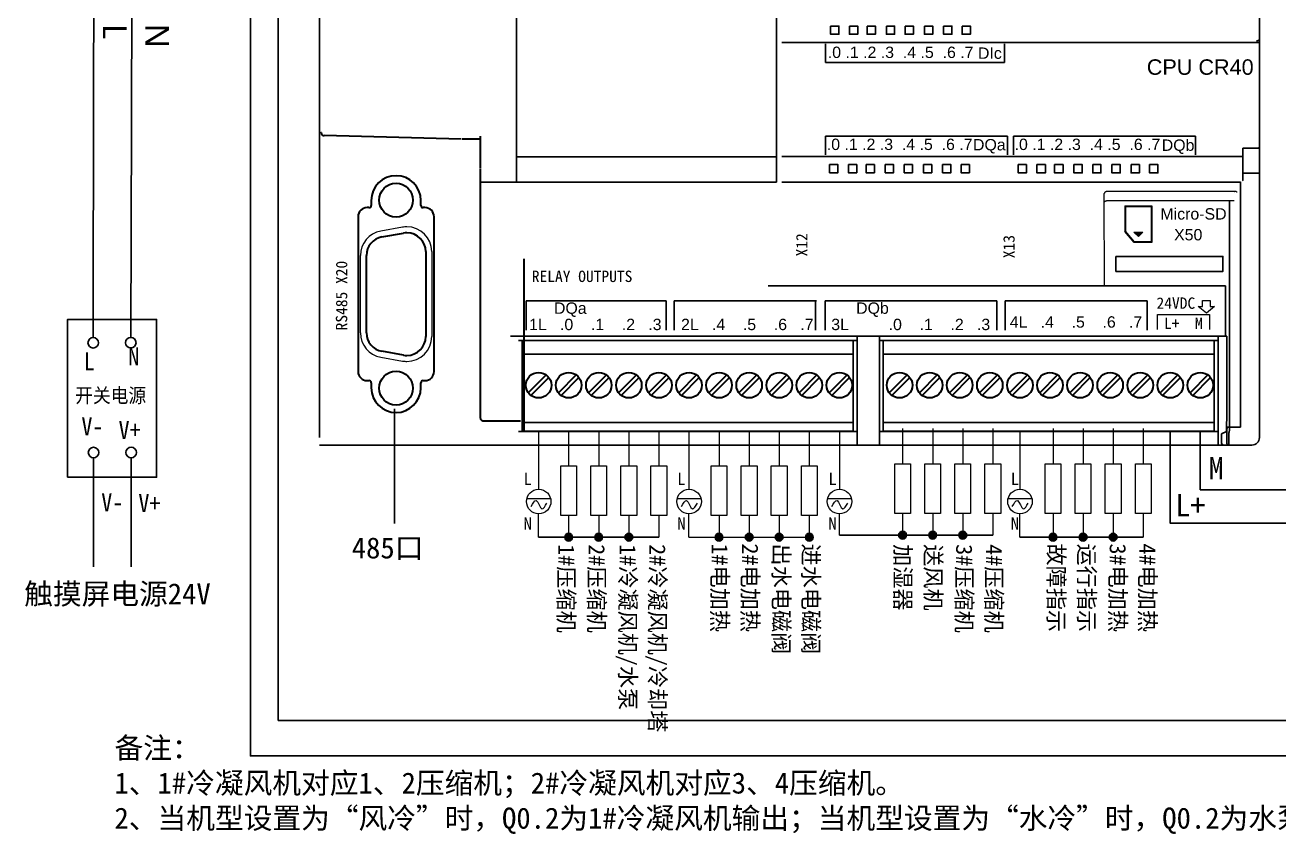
# Model space of a CAD drawing. Extents: x -168 to 92, y 131 to 346.
# Drawn here: x -167.4 to -0.6, y 131.2 to 238.8 of the extents above; entities that cross this region are included whole.
import ezdxf

# ---------------------------------------------------------------- set-up
doc = ezdxf.new("R2010")
doc.units = 0
doc.header["$LTSCALE"] = 47.498
doc.header["$MEASUREMENT"] = 0
doc.layers.get('0').update_dxf_attribs({"linetype": 'CONTINUOUS'})
for name, color, linetype in [('105_CURVES', 7, 'CONTINUOUS'), ('107_ROUNDS', 7, 'CONTINUOUS'), ('110_CUTS', 7, 'CONTINUOUS'), ('FLAECHE_1_7', 7, 'CONTINUOUS'), ('FLAECHE_1_8', 7, 'CONTINUOUS'), ('Layer 1', 7, 'CONTINUOUS'), ('Wiring and comments', 7, 'CONTINUOUS')]:
    doc.layers.add(name, color=color, linetype=linetype)
doc.layers.add('控制线', color=7, linetype='CONTINUOUS', lineweight=25)
doc.layers.add('文本', color=7, linetype='CONTINUOUS', lineweight=25)
doc.styles.add('宋体', font='simhei.ttf', dxfattribs={"width": 0.9})

# ---------------------------------------------------------------- blocks, each defined once
blk = doc.blocks.new('CAXBLOCK230', base_point=(492.26, -16.62))
at = {"layer": '控制线', "linetype": 'Continuous', "lineweight": 25}
blk.add_hatch(color=256, dxfattribs=at).paths.add_polyline_path([(1252.83, 322.31), (1252.31, 322.31), (1252.31, 322.23), (1252.33, 322.15), (1252.36, 322.08), (1252.41, 322.01), (1252.46, 321.94), (1252.52, 321.89), (1252.59, 321.85), (1252.67, 321.82), (1252.75, 321.8), (1252.83, 321.79), (1252.91, 321.8), (1252.99, 321.82), (1253.06, 321.85), (1253.13, 321.89), (1253.2, 321.94), (1253.25, 322.01), (1253.29, 322.08), (1253.32, 322.15), (1253.34, 322.23), (1253.35, 322.31)], flags=0)
for p, q in [((1252.83, 322.31), (1252.31, 322.31)), ((1253.35, 322.31), (1252.83, 322.31))]:
    blk.add_line(p, q, dxfattribs=at)
blk.add_arc((1252.83, 322.31), 0.52, 180, 360, dxfattribs=at)
blk = doc.blocks.new('CAXBLOCK231', base_point=(492.26, -16.62))
at = {"layer": '控制线', "linetype": 'Continuous', "lineweight": 25}
blk.add_hatch(color=256, dxfattribs=at).paths.add_polyline_path([(1252.83, 322.31), (1253.35, 322.31), (1253.34, 322.39), (1253.32, 322.47), (1253.29, 322.55), (1253.25, 322.62), (1253.2, 322.68), (1253.13, 322.73), (1253.06, 322.78), (1252.99, 322.81), (1252.91, 322.83), (1252.83, 322.83), (1252.75, 322.83), (1252.67, 322.81), (1252.59, 322.78), (1252.52, 322.73), (1252.46, 322.68), (1252.41, 322.62), (1252.36, 322.55), (1252.33, 322.47), (1252.31, 322.39), (1252.31, 322.31)], flags=0)
for p, q in [((1252.31, 322.31), (1252.83, 322.31)), ((1252.83, 322.31), (1253.35, 322.31))]:
    blk.add_line(p, q, dxfattribs=at)
blk.add_arc((1252.83, 322.31), 0.52, 0, 180, dxfattribs=at)
blk = doc.blocks.new('CAXBLOCK229', base_point=(1252.57, 322.31))
at = {"layer": '控制线', "linetype": 'Continuous', "lineweight": 25}
for name in ['CAXBLOCK231', 'CAXBLOCK230']:
    blk.add_blockref(name, (492.26, -16.62), dxfattribs=at)

msp = doc.modelspace()

# ---------------------------------------------------------------- linework, layer by layer
for p, q in [((-102.04, 247.96), (-102.04, 217.96)), ((-67.44, 247.96), (-67.44, 217.96)), ((-153.18, 245.95), (-153.2, 226.07)), ((-158.21, 241.9), (-158.25, 231.12)), ((-158.31, 197.28), (-158.25, 231.12)), ((-153.31, 197.29), (-153.2, 226.07)), ((-118.23, 187.79), (-118.23, 172.55)), ((-83.09, 170.71), (-99.09, 170.71)), ((-59.09, 170.99), (-38.68, 170.99)), ((-35.09, 170.71), (-18.68, 170.71))]:
    msp.add_line(p, q)
at = {"linetype": 'Continuous'}
for p, q in [((-101.76, 196.87), (-56.73, 196.87)), ((-101.26, 196.83), (-101.26, 184.83)), ((-57.26, 196.83), (-57.26, 184.83)), ((-56.73, 197.46), (-56.73, 182.96)), ((-53.76, 197.46), (-53.76, 182.96)), ((-53.76, 196.87), (-8.73, 196.87)), ((-53.26, 196.83), (-53.26, 184.83)), ((-9.26, 196.83), (-9.26, 184.83)), ((-8.73, 197.46), (-8.73, 182.96)), ((-101.26, 195.05), (-57.26, 195.05)), ((-53.26, 195.05), (-9.26, 195.05)), ((-101.26, 185.98), (-57.26, 185.98)), ((-53.26, 185.98), (-9.26, 185.98)), ((-101.76, 184.77), (-56.73, 184.77)), ((-101.26, 184.83), (-57.26, 184.83)), ((-53.76, 184.77), (-8.73, 184.77)), ((-53.26, 184.83), (-9.26, 184.83)), ((-101.76, 182.96), (-56.73, 182.96)), ((-53.76, 182.96), (-8.73, 182.96))]:
    msp.add_line(p, q, dxfattribs=at)
at = {"lineweight": 25}
for p, q in [((-158.26, 181.27), (-158.26, 166.75)), ((-153.26, 181.27), (-153.26, 166.75))]:
    msp.add_line(p, q, dxfattribs=at)
at = {"flags": 128}
for points in [[(25.29, 203.28), (25.26, 141.61), (-137.4, 141.61), (-137.4, 309.58), (-112.95, 309.58), (-112.95, 281.47)], [(20.27, 203.23), (20.26, 146.35), (-133.7, 146.35), (-133.7, 303.59), (-116.95, 303.59), (-116.95, 281.47)], [(25.7, 292.24), (25.7, 295.85), (1.36, 295.85), (1.36, 177.02), (-11.11, 177.02), (-11.11, 184.77)], [(20.62, 290.71), (5.84, 290.71), (5.84, 172.6), (-15.11, 172.6), (-15.11, 184.77)]]:
    msp.add_lwpolyline(points, dxfattribs=at)
for points in [[(-60.25, 238.71), (-59.15, 238.71), (-59.15, 237.61), (-60.25, 237.61)], [(-57.75, 238.71), (-56.64, 238.71), (-56.64, 237.61), (-57.75, 237.61)], [(-55.4, 238.71), (-54.29, 238.71), (-54.29, 237.61), (-55.4, 237.61)], [(-52.84, 238.71), (-51.74, 238.71), (-51.74, 237.61), (-52.84, 237.61)], [(-50.34, 238.71), (-49.24, 238.71), (-49.24, 237.61), (-50.34, 237.61)], [(-47.79, 238.71), (-46.68, 238.71), (-46.68, 237.61), (-47.79, 237.61)], [(-45.23, 238.71), (-44.13, 238.71), (-44.13, 237.61), (-45.23, 237.61)], [(-42.78, 238.71), (-41.67, 238.71), (-41.67, 237.61), (-42.78, 237.61)], [(-60.38, 220.29), (-59.28, 220.29), (-59.28, 219.19), (-60.38, 219.19)], [(-57.88, 220.29), (-56.78, 220.29), (-56.78, 219.19), (-57.88, 219.19)], [(-55.53, 220.29), (-54.43, 220.29), (-54.43, 219.19), (-55.53, 219.19)], [(-52.98, 220.29), (-51.87, 220.29), (-51.87, 219.19), (-52.98, 219.19)], [(-50.47, 220.29), (-49.37, 220.29), (-49.37, 219.19), (-50.47, 219.19)], [(-47.92, 220.29), (-46.81, 220.29), (-46.81, 219.19), (-47.92, 219.19)], [(-45.36, 220.29), (-44.26, 220.29), (-44.26, 219.19), (-45.36, 219.19)], [(-42.91, 220.29), (-41.8, 220.29), (-41.8, 219.19), (-42.91, 219.19)], [(-35.31, 220.29), (-34.21, 220.29), (-34.21, 219.18), (-35.31, 219.18)], [(-32.81, 220.29), (-31.7, 220.29), (-31.7, 219.18), (-32.81, 219.18)], [(-30.46, 220.29), (-29.35, 220.29), (-29.35, 219.18), (-30.46, 219.18)], [(-27.9, 220.29), (-26.8, 220.29), (-26.8, 219.18), (-27.9, 219.18)], [(-25.4, 220.29), (-24.3, 220.29), (-24.3, 219.18), (-25.4, 219.18)], [(-22.84, 220.29), (-21.74, 220.29), (-21.74, 219.18), (-22.84, 219.18)], [(-20.29, 220.29), (-19.19, 220.29), (-19.19, 219.18), (-20.29, 219.18)], [(-17.84, 220.29), (-16.73, 220.29), (-16.73, 219.18), (-17.84, 219.18)], [(-22.31, 208.07), (-8.08, 208.07), (-8.08, 206.07), (-22.31, 206.07)]]:
    msp.add_lwpolyline(points, close=True)
at = {"layer": '105_CURVES', "linetype": 'Continuous'}
msp.add_line((-3.24, 237.18), (-3.24, 235.62), dxfattribs=at)
at = {"layer": '107_ROUNDS', "linetype": 'Continuous'}
for p, q in [((-128.24, 183.96), (-128.24, 281.96)), ((-3.64, 236.54), (-66.74, 236.54)), ((-5.44, 222.45), (-3.64, 222.45)), ((-102.04, 221.33), (-67.44, 221.33)), ((-5.44, 221.36), (-66.74, 221.36)), ((-106.79, 217.96), (-67.44, 217.96)), ((-7.55, 197.46), (-102.84, 197.46)), ((-7.6, 185.92), (-7.56, 186.33)), ((-7.6, 185.09), (-7.6, 185.92)), ((-7.53, 185.35), (-7.58, 184.91)), ((-7.23, 185.34), (-5.84, 185.34)), ((-7.23, 185.34), (-7.23, 185.06)), ((-8.27, 184.46), (-7.6, 184.79)), ((-8.27, 183.66), (-8.27, 184.45)), ((-8.27, 183.66), (-8.27, 183.26)), ((-7.58, 184.91), (-7.58, 183.34)), ((-7.28, 184.66), (-7.28, 183.3)), ((-7.23, 185.06), (-7.27, 184.66)), ((-101.76, 182.96), (-128.24, 182.96)), ((-53.76, 182.96), (-56.73, 182.96)), ((-4.24, 182.96), (-8.73, 182.96))]:
    msp.add_line(p, q, dxfattribs=at)
at = {"layer": '107_ROUNDS', "color": 7, "linetype": 'Continuous'}
for p, q in [((-3.24, 183.96), (-3.24, 281.96)), ((-5.44, 218.26), (-5.44, 222.45)), ((-3.24, 219.16), (-5.44, 219.16)), ((-5.74, 217.96), (-66.74, 217.96)), ((-5.74, 185.44), (-5.74, 217.98)), ((-5.49, 218.1), (-5.46, 218.18)), ((-5.46, 218.18), (-5.44, 218.26)), ((-68.54, 204.16), (-7.74, 204.16)), ((-7.74, 204.16), (-7.74, 197.46))]:
    msp.add_line(p, q, dxfattribs=at)
at = {"layer": '107_ROUNDS', "linetype": 'Continuous'}
for points in [[(-3.24, 236.97), (-3.26, 236.89), (-3.32, 236.82), (-3.41, 236.77), (-3.52, 236.73), (-3.64, 236.72)], [(-3.24, 236.53), (-3.26, 236.53), (-3.32, 236.53), (-3.41, 236.54), (-3.52, 236.54), (-3.64, 236.54)], [(-3.64, 222.45), (-3.6, 222.45), (-3.56, 222.46), (-3.52, 222.46), (-3.47, 222.46), (-3.44, 222.47), (-3.4, 222.47), (-3.37, 222.48), (-3.34, 222.49), (-3.31, 222.5), (-3.29, 222.51), (-3.26, 222.52), (-3.25, 222.54), (-3.24, 222.56)], [(-7.55, 197.46), (-7.55, 197.43), (-7.55, 197.37), (-7.55, 197.27), (-7.55, 197.15)], [(-7.55, 197.15), (-7.55, 191.88), (-7.55, 186.61)], [(-7.6, 185.09), (-7.6, 184.98), (-7.6, 184.88), (-7.6, 184.81), (-7.6, 184.79)], [(-7.55, 186.61), (-7.55, 186.51), (-7.55, 186.43), (-7.56, 186.36), (-7.56, 186.33)], [(-7.23, 185.34), (-7.35, 185.34), (-7.44, 185.34), (-7.51, 185.35), (-7.53, 185.35)], [(-5.84, 185.34), (-5.83, 185.34), (-5.82, 185.34), (-5.81, 185.35), (-5.8, 185.35), (-5.79, 185.36), (-5.77, 185.37), (-5.76, 185.38), (-5.75, 185.4), (-5.75, 185.42), (-5.74, 185.44)], [(-7.97, 182.96), (-8.08, 182.98), (-8.18, 183.05), (-8.24, 183.14), (-8.27, 183.26)], [(-7.58, 183.34), (-7.58, 183.31), (-7.58, 183.29), (-7.58, 183.28), (-7.58, 183.27), (-7.58, 183.26), (-7.58, 183.26)], [(-7.28, 182.96), (-7.39, 182.98), (-7.49, 183.05), (-7.56, 183.14), (-7.58, 183.26)], [(-7.28, 183.3), (-7.28, 183.17), (-7.28, 183.1), (-7.28, 183.04), (-7.28, 183), (-7.28, 182.97), (-7.28, 182.96)]]:
    msp.add_lwpolyline(points, dxfattribs=at)
at = {"layer": '107_ROUNDS', "color": 7, "linetype": 'Continuous'}
msp.add_lwpolyline([(-7.22, 215.49), (-7.22, 203.09), (-7.22, 198.65), (-7.23, 194.21), (-7.23, 189.77), (-7.23, 185.34)], dxfattribs=at)
at = {"layer": '107_ROUNDS', "linetype": 'Continuous'}
msp.add_arc((-4.24, 183.96), 1, 270, 0, dxfattribs=at)
at = {"layer": '110_CUTS', "color": 7, "linetype": 'Continuous'}
msp.add_line((-5.49, 218.28), (-5.44, 218.28), dxfattribs=at)
at = {"layer": 'FLAECHE_1_7', "linetype": 'Continuous'}
for p, q in [((-60.94, 233.86), (-60.94, 236.36)), ((-37.14, 236.36), (-37.14, 233.86)), ((-37.14, 233.86), (-60.94, 233.86)), ((-60.94, 224.06), (-36.74, 224.06)), ((-60.94, 224.06), (-60.94, 221.56)), ((-36.74, 224.06), (-36.74, 221.56)), ((-11.74, 224.06), (-35.94, 224.06)), ((-35.94, 224.06), (-35.94, 221.56)), ((-11.74, 224.06), (-11.74, 221.56))]:
    msp.add_line(p, q, dxfattribs=at)
at = {"layer": 'FLAECHE_1_8', "linetype": 'Continuous'}
for p, q in [((-100.74, 202.16), (-100.74, 198.26)), ((-82.14, 202.16), (-100.74, 202.16)), ((-82.14, 198.26), (-82.14, 202.16)), ((-81.04, 202.16), (-62.14, 202.16)), ((-81.04, 198.26), (-81.04, 202.16)), ((-62.25, 202.05), (-62.25, 198.26)), ((-60.99, 202.16), (-38.14, 202.16)), ((-60.99, 198.26), (-60.99, 202.16)), ((-38.14, 202.16), (-38.14, 198.26)), ((-37.04, 202.16), (-18.14, 202.16)), ((-37.04, 198.26), (-37.04, 202.16)), ((-18.14, 202.16), (-18.14, 198.26))]:
    msp.add_line(p, q, dxfattribs=at)
at = {"layer": 'Layer 1', "color": 7, "lineweight": 35}
for points in [[(-109.38, 223.66), (-127.6, 224.13)], [(-106.79, 223.65), (-109.26, 223.65)], [(-106.79, 219.77), (-106.79, 224.04)], [(-106.79, 186.55), (-106.79, 219.67)], [(-121.34, 215.5), (-121.34, 214.85)], [(-114.74, 214.85), (-114.74, 215.5)], [(-121.64, 214.55), (-121.89, 214.55)], [(-114.19, 214.55), (-114.44, 214.55)], [(-123.09, 213.35), (-123.09, 192.75)], [(-112.99, 192.75), (-112.99, 213.35)], [(-119.92, 210.65), (-117.03, 211.16)], [(-114.09, 208.7), (-114.09, 197.4)], [(-121.98, 197.9), (-121.98, 208.19)], [(-100.99, 184.85), (-100.99, 207.75)], [(-117.03, 194.93), (-119.92, 195.44)], [(-98.07, 192.3), (-100.45, 189.92)], [(-100.1, 189.57), (-97.72, 191.94)], [(-94.07, 192.3), (-96.45, 189.92)], [(-96.1, 189.57), (-93.72, 191.94)], [(-90.07, 192.3), (-92.45, 189.92)], [(-92.1, 189.57), (-89.72, 191.94)], [(-86.07, 192.3), (-88.45, 189.92)], [(-88.1, 189.57), (-85.72, 191.94)], [(-82.07, 192.3), (-84.45, 189.92)], [(-84.1, 189.57), (-81.72, 191.94)], [(-78.07, 192.3), (-80.45, 189.92)], [(-80.1, 189.57), (-77.72, 191.94)], [(-74.07, 192.3), (-76.45, 189.92)], [(-76.1, 189.57), (-73.72, 191.94)], [(-70.07, 192.3), (-72.45, 189.92)], [(-72.1, 189.57), (-69.72, 191.94)], [(-66.07, 192.3), (-68.45, 189.92)], [(-68.1, 189.57), (-65.72, 191.94)], [(-62.07, 192.3), (-64.45, 189.92)], [(-64.1, 189.57), (-61.72, 191.94)], [(-58.07, 192.3), (-60.45, 189.92)], [(-60.1, 189.57), (-57.72, 191.94)], [(-50.07, 192.3), (-52.45, 189.92)], [(-52.1, 189.57), (-49.72, 191.94)], [(-46.07, 192.3), (-48.45, 189.92)], [(-48.1, 189.57), (-45.72, 191.94)], [(-42.07, 192.3), (-44.45, 189.92)], [(-44.1, 189.57), (-41.72, 191.94)], [(-38.07, 192.3), (-40.45, 189.92)], [(-40.1, 189.57), (-37.72, 191.94)], [(-34.07, 192.3), (-36.45, 189.92)], [(-36.1, 189.57), (-33.72, 191.94)], [(-30.07, 192.3), (-32.45, 189.92)], [(-32.1, 189.57), (-29.72, 191.94)], [(-26.07, 192.3), (-28.45, 189.92)], [(-28.1, 189.57), (-25.72, 191.94)], [(-22.07, 192.3), (-24.45, 189.92)], [(-24.1, 189.57), (-21.72, 191.94)], [(-18.07, 192.3), (-20.45, 189.92)], [(-20.1, 189.57), (-17.72, 191.94)], [(-14.07, 192.3), (-16.45, 189.92)], [(-16.1, 189.57), (-13.72, 191.94)], [(-10.07, 192.3), (-12.45, 189.92)], [(-12.1, 189.57), (-9.72, 191.94)], [(-121.89, 191.55), (-121.64, 191.55)], [(-121.34, 191.25), (-121.34, 190.6)], [(-114.74, 190.6), (-114.74, 191.25)], [(-114.44, 191.55), (-114.19, 191.55)], [(-106.39, 186.15), (-106.45, 186.15), (-106.51, 186.16), (-106.57, 186.19), (-106.62, 186.22), (-106.67, 186.26), (-106.71, 186.31), (-106.71, 186.31), (-106.75, 186.37), (-106.77, 186.42), (-106.77, 186.43), (-106.78, 186.49), (-106.79, 186.55)], [(-101.47, 186.15), (-106.39, 186.15)]]:
    msp.add_lwpolyline(points, dxfattribs=at)
at = {"layer": 'Layer 1', "color": 7, "lineweight": 18}
for points in [[(-23.51, 216.71), (-23.56, 216.7), (-23.59, 216.69), (-23.65, 216.67), (-23.7, 216.64), (-23.72, 216.63), (-23.77, 216.59), (-23.81, 216.55), (-23.82, 216.54), (-23.85, 216.49), (-23.88, 216.43), (-23.89, 216.43), (-23.9, 216.37), (-23.91, 216.31)], [(-23.91, 216.31), (-23.89, 204.16)], [(-23.89, 215.2), (-23.89, 215.22), (-23.87, 215.28), (-23.86, 215.3), (-23.82, 215.35), (-23.79, 215.37), (-23.74, 215.41), (-23.7, 215.43), (-23.64, 215.45), (-23.58, 215.47), (-23.52, 215.48), (-23.51, 215.48), (-23.45, 215.49), (-23.39, 215.49)], [(-23.41, 216.74), (-23.41, 216.73), (-23.41, 216.73), (-23.41, 216.73), (-23.41, 216.73), (-23.41, 216.73), (-23.41, 216.73), (-23.41, 216.72), (-23.41, 216.72), (-23.41, 216.72), (-23.41, 216.72)], [(-6.55, 216.72), (-23.41, 216.72)], [(-23.39, 215.49), (-6.57, 215.49)], [(-6.55, 216.72), (-6.51, 216.72)], [(-6.31, 216.66), (-6.32, 216.67), (-6.34, 216.68), (-6.36, 216.69), (-6.38, 216.69), (-6.4, 216.7), (-6.43, 216.7), (-6.45, 216.71), (-6.47, 216.71), (-6.49, 216.71), (-6.51, 216.72)], [(-6.2, 216.6), (-6.21, 216.61), (-6.22, 216.61), (-6.23, 216.62), (-6.24, 216.63), (-6.25, 216.63), (-6.26, 216.64), (-6.27, 216.65), (-6.28, 216.65), (-6.29, 216.66), (-6.31, 216.66)], [(-117.17, 211.94), (-120.06, 211.44)], [(-113.29, 208.7), (-113.29, 197.4)], [(-122.78, 197.9), (-122.78, 208.19)], [(-120.06, 194.65), (-117.17, 194.15)]]:
    msp.add_lwpolyline(points, dxfattribs=at)
at = {"layer": 'Layer 1', "color": 7, "lineweight": 9}
for points in [[(-21.13, 214.81), (-17.53, 214.81)], [(-21.13, 214.81), (-21.13, 211.37)], [(-21.03, 214.71), (-17.63, 214.71)], [(-21.03, 214.71), (-21.03, 211.41)], [(-17.63, 214.71), (-17.63, 210.01)], [(-17.53, 214.81), (-17.53, 209.91)], [(-19.88, 209.91), (-21.13, 211.37)], [(-19.83, 210.01), (-21.03, 211.41)], [(-19.93, 211.31), (-18.73, 211.31)], [(-19.33, 210.71), (-19.93, 211.31)], [(-19.83, 211.31), (-19.83, 211.21)], [(-19.73, 211.31), (-19.73, 211.11)], [(-19.63, 211.31), (-19.63, 211.01)], [(-19.53, 211.31), (-19.53, 210.91)], [(-19.43, 211.31), (-19.43, 210.81)], [(-18.73, 211.31), (-19.33, 210.71)], [(-19.33, 211.31), (-19.33, 210.71)], [(-19.23, 211.31), (-19.23, 210.81)], [(-19.13, 211.31), (-19.13, 210.91)], [(-19.03, 211.31), (-19.03, 211.01)], [(-18.93, 211.31), (-18.93, 211.11)], [(-18.83, 211.31), (-18.83, 211.21)], [(-17.53, 209.91), (-19.88, 209.91)], [(-17.63, 210.01), (-19.83, 210.01)], [(-10.79, 202.22), (-9.79, 202.22)], [(-10.79, 201.42), (-10.79, 202.22)], [(-9.79, 202.22), (-9.79, 201.42)], [(-16.79, 200.32), (-9.89, 200.32)], [(-16.79, 198.32), (-16.79, 200.32)], [(-11.39, 201.42), (-10.79, 201.42)], [(-10.29, 200.52), (-11.39, 201.42)], [(-9.19, 201.42), (-10.29, 200.52)], [(-9.89, 200.32), (-9.89, 198.32)], [(-9.79, 201.42), (-9.19, 201.42)]]:
    msp.add_lwpolyline(points, dxfattribs=at)
at = {"layer": 'Layer 1', "color": 7, "lineweight": 35}
for points, knots in [([(-127.99, 224.53), (-127.99, 224.53), (-127.99, 224.53), (-127.99, 224.53), (-127.99, 224.32), (-127.82, 224.14), (-127.6, 224.13)], [0, 0, 0, 0, 1, 1, 1, 2, 2, 2, 2]), ([(-114.74, 215.5), (-114.74, 215.5), (-114.74, 215.5), (-114.74, 215.5), (-114.74, 217.32), (-116.22, 218.8), (-118.04, 218.8), (-119.86, 218.8), (-121.34, 217.32), (-121.34, 215.5)], [0, 0, 0, 0, 1, 1, 1, 2, 2, 2, 3, 3, 3, 3]), ([(-115.79, 215.54), (-115.79, 215.54), (-115.79, 215.54), (-115.79, 215.54), (-115.79, 216.78), (-116.8, 217.79), (-118.04, 217.79), (-119.28, 217.79), (-120.29, 216.78), (-120.29, 215.54), (-120.29, 214.3), (-119.28, 213.29), (-118.04, 213.29), (-116.8, 213.29), (-115.79, 214.3), (-115.79, 215.54)], [0, 0, 0, 0, 1, 1, 1, 2, 2, 2, 3, 3, 3, 4, 4, 4, 5, 5, 5, 5]), ([(-121.89, 214.55), (-121.89, 214.55), (-121.89, 214.55), (-121.89, 214.55), (-122.55, 214.55), (-123.09, 214.01), (-123.09, 213.34)], [0, 0, 0, 0, 1, 1, 1, 2, 2, 2, 2]), ([(-121.64, 214.55), (-121.64, 214.55), (-121.64, 214.55), (-121.64, 214.55), (-121.47, 214.55), (-121.34, 214.68), (-121.34, 214.85)], [0, 0, 0, 0, 1, 1, 1, 2, 2, 2, 2]), ([(-114.74, 214.85), (-114.74, 214.85), (-114.74, 214.85), (-114.74, 214.85), (-114.74, 214.68), (-114.61, 214.55), (-114.44, 214.55)], [0, 0, 0, 0, 1, 1, 1, 2, 2, 2, 2]), ([(-112.99, 213.35), (-112.99, 213.35), (-112.99, 213.35), (-112.99, 213.35), (-112.99, 214.01), (-113.53, 214.55), (-114.19, 214.55)], [0, 0, 0, 0, 1, 1, 1, 2, 2, 2, 2]), ([(-119.92, 210.65), (-119.92, 210.65), (-119.92, 210.65), (-119.92, 210.65), (-121.11, 210.44), (-121.98, 209.4), (-121.98, 208.19)], [0, 0, 0, 0, 1, 1, 1, 2, 2, 2, 2]), ([(-114.09, 208.7), (-114.09, 208.7), (-114.09, 208.7), (-114.09, 208.7), (-114.09, 210.08), (-115.21, 211.2), (-116.59, 211.2), (-116.74, 211.2), (-116.89, 211.18), (-117.03, 211.16)], [0, 0, 0, 0, 1, 1, 1, 2, 2, 2, 3, 3, 3, 3]), ([(-121.98, 197.9), (-121.98, 197.9), (-121.98, 197.9), (-121.98, 197.9), (-121.98, 196.69), (-121.11, 195.65), (-119.92, 195.44)], [0, 0, 0, 0, 1, 1, 1, 2, 2, 2, 2]), ([(-117.03, 194.93), (-117.03, 194.93), (-117.03, 194.93), (-117.03, 194.93), (-116.89, 194.91), (-116.74, 194.89), (-116.59, 194.89), (-115.21, 194.89), (-114.09, 196.01), (-114.09, 197.4)], [0, 0, 0, 0, 1, 1, 1, 2, 2, 2, 3, 3, 3, 3]), ([(-123.09, 192.75), (-123.09, 192.75), (-123.09, 192.75), (-123.09, 192.75), (-123.09, 192.08), (-122.55, 191.55), (-121.89, 191.55)], [0, 0, 0, 0, 1, 1, 1, 2, 2, 2, 2]), ([(-115.79, 190.54), (-115.79, 190.54), (-115.79, 190.54), (-115.79, 190.54), (-115.79, 191.78), (-116.8, 192.79), (-118.04, 192.79), (-119.28, 192.79), (-120.29, 191.78), (-120.29, 190.54), (-120.29, 189.3), (-119.28, 188.29), (-118.04, 188.29), (-116.8, 188.29), (-115.79, 189.3), (-115.79, 190.54)], [0, 0, 0, 0, 1, 1, 1, 2, 2, 2, 3, 3, 3, 4, 4, 4, 5, 5, 5, 5]), ([(-114.19, 191.55), (-114.19, 191.55), (-114.19, 191.55), (-114.19, 191.55), (-113.53, 191.55), (-112.99, 192.08), (-112.99, 192.75)], [0, 0, 0, 0, 1, 1, 1, 2, 2, 2, 2]), ([(-97.38, 190.93), (-97.38, 190.93), (-97.38, 190.93), (-97.38, 190.93), (-97.38, 191.87), (-98.15, 192.63), (-99.08, 192.63), (-100.02, 192.63), (-100.78, 191.87), (-100.78, 190.93), (-100.78, 189.99), (-100.02, 189.23), (-99.08, 189.23), (-98.15, 189.23), (-97.38, 189.99), (-97.38, 190.93)], [0, 0, 0, 0, 1, 1, 1, 2, 2, 2, 3, 3, 3, 4, 4, 4, 5, 5, 5, 5]), ([(-93.38, 190.93), (-93.38, 190.93), (-93.38, 190.93), (-93.38, 190.93), (-93.38, 191.87), (-94.15, 192.63), (-95.08, 192.63), (-96.02, 192.63), (-96.78, 191.87), (-96.78, 190.93), (-96.78, 189.99), (-96.02, 189.23), (-95.08, 189.23), (-94.15, 189.23), (-93.38, 189.99), (-93.38, 190.93)], [0, 0, 0, 0, 1, 1, 1, 2, 2, 2, 3, 3, 3, 4, 4, 4, 5, 5, 5, 5]), ([(-89.38, 190.93), (-89.38, 190.93), (-89.38, 190.93), (-89.38, 190.93), (-89.38, 191.87), (-90.15, 192.63), (-91.08, 192.63), (-92.02, 192.63), (-92.78, 191.87), (-92.78, 190.93), (-92.78, 189.99), (-92.02, 189.23), (-91.08, 189.23), (-90.15, 189.23), (-89.38, 189.99), (-89.38, 190.93)], [0, 0, 0, 0, 1, 1, 1, 2, 2, 2, 3, 3, 3, 4, 4, 4, 5, 5, 5, 5]), ([(-85.38, 190.93), (-85.38, 190.93), (-85.38, 190.93), (-85.38, 190.93), (-85.38, 191.87), (-86.15, 192.63), (-87.08, 192.63), (-88.02, 192.63), (-88.78, 191.87), (-88.78, 190.93), (-88.78, 189.99), (-88.02, 189.23), (-87.08, 189.23), (-86.15, 189.23), (-85.38, 189.99), (-85.38, 190.93)], [0, 0, 0, 0, 1, 1, 1, 2, 2, 2, 3, 3, 3, 4, 4, 4, 5, 5, 5, 5]), ([(-81.38, 190.93), (-81.38, 190.93), (-81.38, 190.93), (-81.38, 190.93), (-81.38, 191.87), (-82.15, 192.63), (-83.08, 192.63), (-84.02, 192.63), (-84.78, 191.87), (-84.78, 190.93), (-84.78, 189.99), (-84.02, 189.23), (-83.08, 189.23), (-82.15, 189.23), (-81.38, 189.99), (-81.38, 190.93)], [0, 0, 0, 0, 1, 1, 1, 2, 2, 2, 3, 3, 3, 4, 4, 4, 5, 5, 5, 5]), ([(-77.38, 190.93), (-77.38, 190.93), (-77.38, 190.93), (-77.38, 190.93), (-77.38, 191.87), (-78.15, 192.63), (-79.08, 192.63), (-80.02, 192.63), (-80.78, 191.87), (-80.78, 190.93), (-80.78, 189.99), (-80.02, 189.23), (-79.08, 189.23), (-78.15, 189.23), (-77.38, 189.99), (-77.38, 190.93)], [0, 0, 0, 0, 1, 1, 1, 2, 2, 2, 3, 3, 3, 4, 4, 4, 5, 5, 5, 5]), ([(-73.38, 190.93), (-73.38, 190.93), (-73.38, 190.93), (-73.38, 190.93), (-73.38, 191.87), (-74.15, 192.63), (-75.08, 192.63), (-76.02, 192.63), (-76.78, 191.87), (-76.78, 190.93), (-76.78, 189.99), (-76.02, 189.23), (-75.08, 189.23), (-74.15, 189.23), (-73.38, 189.99), (-73.38, 190.93)], [0, 0, 0, 0, 1, 1, 1, 2, 2, 2, 3, 3, 3, 4, 4, 4, 5, 5, 5, 5]), ([(-69.38, 190.93), (-69.38, 190.93), (-69.38, 190.93), (-69.38, 190.93), (-69.38, 191.87), (-70.15, 192.63), (-71.08, 192.63), (-72.02, 192.63), (-72.78, 191.87), (-72.78, 190.93), (-72.78, 189.99), (-72.02, 189.23), (-71.08, 189.23), (-70.15, 189.23), (-69.38, 189.99), (-69.38, 190.93)], [0, 0, 0, 0, 1, 1, 1, 2, 2, 2, 3, 3, 3, 4, 4, 4, 5, 5, 5, 5]), ([(-65.38, 190.93), (-65.38, 190.93), (-65.38, 190.93), (-65.38, 190.93), (-65.38, 191.87), (-66.15, 192.63), (-67.08, 192.63), (-68.02, 192.63), (-68.78, 191.87), (-68.78, 190.93), (-68.78, 189.99), (-68.02, 189.23), (-67.08, 189.23), (-66.15, 189.23), (-65.38, 189.99), (-65.38, 190.93)], [0, 0, 0, 0, 1, 1, 1, 2, 2, 2, 3, 3, 3, 4, 4, 4, 5, 5, 5, 5]), ([(-61.39, 190.93), (-61.39, 190.93), (-61.39, 190.93), (-61.39, 190.93), (-61.39, 191.87), (-62.15, 192.63), (-63.09, 192.63), (-64.02, 192.63), (-64.79, 191.87), (-64.79, 190.93), (-64.79, 189.99), (-64.02, 189.23), (-63.09, 189.23), (-62.15, 189.23), (-61.39, 189.99), (-61.39, 190.93)], [0, 0, 0, 0, 1, 1, 1, 2, 2, 2, 3, 3, 3, 4, 4, 4, 5, 5, 5, 5]), ([(-57.39, 190.93), (-57.39, 190.93), (-57.39, 190.93), (-57.39, 190.93), (-57.39, 191.87), (-58.15, 192.63), (-59.09, 192.63), (-60.02, 192.63), (-60.79, 191.87), (-60.79, 190.93), (-60.79, 189.99), (-60.02, 189.23), (-59.09, 189.23), (-58.15, 189.23), (-57.39, 189.99), (-57.39, 190.93)], [0, 0, 0, 0, 1, 1, 1, 2, 2, 2, 3, 3, 3, 4, 4, 4, 5, 5, 5, 5]), ([(-49.38, 190.93), (-49.38, 190.93), (-49.38, 190.93), (-49.38, 190.93), (-49.38, 191.87), (-50.15, 192.63), (-51.08, 192.63), (-52.02, 192.63), (-52.78, 191.87), (-52.78, 190.93), (-52.78, 189.99), (-52.02, 189.23), (-51.08, 189.23), (-50.15, 189.23), (-49.38, 189.99), (-49.38, 190.93)], [0, 0, 0, 0, 1, 1, 1, 2, 2, 2, 3, 3, 3, 4, 4, 4, 5, 5, 5, 5]), ([(-45.38, 190.93), (-45.38, 190.93), (-45.38, 190.93), (-45.38, 190.93), (-45.38, 191.87), (-46.15, 192.63), (-47.08, 192.63), (-48.02, 192.63), (-48.78, 191.87), (-48.78, 190.93), (-48.78, 189.99), (-48.02, 189.23), (-47.08, 189.23), (-46.15, 189.23), (-45.38, 189.99), (-45.38, 190.93)], [0, 0, 0, 0, 1, 1, 1, 2, 2, 2, 3, 3, 3, 4, 4, 4, 5, 5, 5, 5]), ([(-41.38, 190.93), (-41.38, 190.93), (-41.38, 190.93), (-41.38, 190.93), (-41.38, 191.87), (-42.15, 192.63), (-43.08, 192.63), (-44.02, 192.63), (-44.78, 191.87), (-44.78, 190.93), (-44.78, 189.99), (-44.02, 189.23), (-43.08, 189.23), (-42.15, 189.23), (-41.38, 189.99), (-41.38, 190.93)], [0, 0, 0, 0, 1, 1, 1, 2, 2, 2, 3, 3, 3, 4, 4, 4, 5, 5, 5, 5]), ([(-37.38, 190.93), (-37.38, 190.93), (-37.38, 190.93), (-37.38, 190.93), (-37.38, 191.87), (-38.15, 192.63), (-39.08, 192.63), (-40.02, 192.63), (-40.78, 191.87), (-40.78, 190.93), (-40.78, 189.99), (-40.02, 189.23), (-39.08, 189.23), (-38.15, 189.23), (-37.38, 189.99), (-37.38, 190.93)], [0, 0, 0, 0, 1, 1, 1, 2, 2, 2, 3, 3, 3, 4, 4, 4, 5, 5, 5, 5]), ([(-33.38, 190.93), (-33.38, 190.93), (-33.38, 190.93), (-33.38, 190.93), (-33.38, 191.87), (-34.15, 192.63), (-35.08, 192.63), (-36.02, 192.63), (-36.78, 191.87), (-36.78, 190.93), (-36.78, 189.99), (-36.02, 189.23), (-35.08, 189.23), (-34.15, 189.23), (-33.38, 189.99), (-33.38, 190.93)], [0, 0, 0, 0, 1, 1, 1, 2, 2, 2, 3, 3, 3, 4, 4, 4, 5, 5, 5, 5]), ([(-29.38, 190.93), (-29.38, 190.93), (-29.38, 190.93), (-29.38, 190.93), (-29.38, 191.87), (-30.15, 192.63), (-31.08, 192.63), (-32.02, 192.63), (-32.78, 191.87), (-32.78, 190.93), (-32.78, 189.99), (-32.02, 189.23), (-31.08, 189.23), (-30.15, 189.23), (-29.38, 189.99), (-29.38, 190.93)], [0, 0, 0, 0, 1, 1, 1, 2, 2, 2, 3, 3, 3, 4, 4, 4, 5, 5, 5, 5]), ([(-25.38, 190.93), (-25.38, 190.93), (-25.38, 190.93), (-25.38, 190.93), (-25.38, 191.87), (-26.15, 192.63), (-27.08, 192.63), (-28.02, 192.63), (-28.78, 191.87), (-28.78, 190.93), (-28.78, 189.99), (-28.02, 189.23), (-27.08, 189.23), (-26.15, 189.23), (-25.38, 189.99), (-25.38, 190.93)], [0, 0, 0, 0, 1, 1, 1, 2, 2, 2, 3, 3, 3, 4, 4, 4, 5, 5, 5, 5]), ([(-21.38, 190.93), (-21.38, 190.93), (-21.38, 190.93), (-21.38, 190.93), (-21.38, 191.87), (-22.15, 192.63), (-23.08, 192.63), (-24.02, 192.63), (-24.78, 191.87), (-24.78, 190.93), (-24.78, 189.99), (-24.02, 189.23), (-23.08, 189.23), (-22.15, 189.23), (-21.38, 189.99), (-21.38, 190.93)], [0, 0, 0, 0, 1, 1, 1, 2, 2, 2, 3, 3, 3, 4, 4, 4, 5, 5, 5, 5]), ([(-17.38, 190.93), (-17.38, 190.93), (-17.38, 190.93), (-17.38, 190.93), (-17.38, 191.87), (-18.15, 192.63), (-19.08, 192.63), (-20.02, 192.63), (-20.78, 191.87), (-20.78, 190.93), (-20.78, 189.99), (-20.02, 189.23), (-19.08, 189.23), (-18.15, 189.23), (-17.38, 189.99), (-17.38, 190.93)], [0, 0, 0, 0, 1, 1, 1, 2, 2, 2, 3, 3, 3, 4, 4, 4, 5, 5, 5, 5]), ([(-13.39, 190.93), (-13.39, 190.93), (-13.39, 190.93), (-13.39, 190.93), (-13.39, 191.87), (-14.15, 192.63), (-15.09, 192.63), (-16.02, 192.63), (-16.79, 191.87), (-16.79, 190.93), (-16.79, 189.99), (-16.02, 189.23), (-15.09, 189.23), (-14.15, 189.23), (-13.39, 189.99), (-13.39, 190.93)], [0, 0, 0, 0, 1, 1, 1, 2, 2, 2, 3, 3, 3, 4, 4, 4, 5, 5, 5, 5]), ([(-9.39, 190.93), (-9.39, 190.93), (-9.39, 190.93), (-9.39, 190.93), (-9.39, 191.87), (-10.15, 192.63), (-11.09, 192.63), (-12.02, 192.63), (-12.79, 191.87), (-12.79, 190.93), (-12.79, 189.99), (-12.02, 189.23), (-11.09, 189.23), (-10.15, 189.23), (-9.39, 189.99), (-9.39, 190.93)], [0, 0, 0, 0, 1, 1, 1, 2, 2, 2, 3, 3, 3, 4, 4, 4, 5, 5, 5, 5]), ([(-121.34, 191.25), (-121.34, 191.25), (-121.34, 191.25), (-121.34, 191.25), (-121.34, 191.41), (-121.47, 191.55), (-121.64, 191.55)], [0, 0, 0, 0, 1, 1, 1, 2, 2, 2, 2]), ([(-121.34, 190.6), (-121.34, 190.6), (-121.34, 190.6), (-121.34, 190.6), (-121.34, 188.77), (-119.86, 187.3), (-118.04, 187.3), (-116.22, 187.3), (-114.74, 188.77), (-114.74, 190.6)], [0, 0, 0, 0, 1, 1, 1, 2, 2, 2, 3, 3, 3, 3]), ([(-114.44, 191.55), (-114.44, 191.55), (-114.44, 191.55), (-114.44, 191.55), (-114.61, 191.55), (-114.74, 191.41), (-114.74, 191.25)], [0, 0, 0, 0, 1, 1, 1, 2, 2, 2, 2])]:
    msp.add_open_spline(points, degree=3, knots=knots, dxfattribs=at)
at = {"layer": 'Layer 1', "color": 7, "lineweight": 18}
for points, knots in [([(-23.41, 216.72), (-23.41, 216.72), (-23.41, 216.72), (-23.41, 216.72), (-23.44, 216.72), (-23.48, 216.71), (-23.51, 216.71)], [0, 0, 0, 0, 1, 1, 1, 2, 2, 2, 2]), ([(-113.29, 208.7), (-113.29, 208.7), (-113.29, 208.7), (-113.29, 208.7), (-113.29, 210.52), (-114.77, 212), (-116.59, 212), (-116.79, 212), (-116.98, 211.98), (-117.17, 211.95)], [0, 0, 0, 0, 1, 1, 1, 2, 2, 2, 3, 3, 3, 3]), ([(-120.06, 211.44), (-120.06, 211.44), (-120.06, 211.44), (-120.06, 211.44), (-121.64, 211.16), (-122.78, 209.79), (-122.78, 208.19)], [0, 0, 0, 0, 1, 1, 1, 2, 2, 2, 2]), ([(-122.78, 197.9), (-122.78, 197.9), (-122.78, 197.9), (-122.78, 197.9), (-122.78, 196.3), (-121.64, 194.93), (-120.06, 194.65)], [0, 0, 0, 0, 1, 1, 1, 2, 2, 2, 2]), ([(-117.17, 194.15), (-117.17, 194.15), (-117.17, 194.15), (-117.17, 194.15), (-116.98, 194.11), (-116.79, 194.1), (-116.59, 194.1), (-114.77, 194.1), (-113.29, 195.57), (-113.29, 197.4)], [0, 0, 0, 0, 1, 1, 1, 2, 2, 2, 3, 3, 3, 3])]:
    msp.add_open_spline(points, degree=3, knots=knots, dxfattribs=at)
at = {"layer": 'Wiring and comments', "lineweight": 15}
for p, q in [((-50.68, 185.18), (-50.68, 180.49)), ((-46.68, 185.18), (-46.68, 180.49)), ((-42.68, 185.18), (-42.68, 180.49)), ((-38.68, 185.18), (-38.68, 180.49)), ((-30.68, 185.18), (-30.68, 180.49)), ((-26.68, 185.18), (-26.68, 180.49)), ((-22.68, 185.18), (-22.68, 180.49)), ((-18.68, 185.18), (-18.68, 180.49)), ((-99.09, 184.9), (-99.09, 177.09)), ((-95.09, 184.9), (-95.09, 180.22)), ((-91.09, 184.9), (-91.09, 180.22)), ((-87.09, 184.9), (-87.09, 180.22)), ((-83.09, 184.9), (-83.09, 180.22)), ((-79.09, 184.9), (-79.09, 177.09)), ((-75.09, 184.9), (-75.09, 180.22)), ((-71.09, 184.9), (-71.09, 180.22)), ((-67.09, 184.9), (-67.09, 180.22)), ((-63.09, 184.9), (-63.09, 180.22)), ((-59.09, 184.9), (-59.09, 177.09)), ((-35.09, 184.9), (-35.09, 177.09)), ((-100.65, 175.84), (-97.48, 175.84)), ((-80.65, 175.84), (-77.48, 175.84)), ((-60.65, 175.84), (-57.48, 175.84)), ((-36.65, 175.84), (-33.48, 175.84)), ((-99.09, 170.71), (-99.09, 173.83)), ((-95.09, 173.6), (-95.09, 170.71)), ((-91.09, 173.6), (-91.09, 170.71)), ((-87.09, 173.6), (-87.09, 170.71)), ((-83.09, 173.6), (-83.09, 170.71)), ((-79.09, 170.71), (-79.09, 173.83)), ((-75.09, 173.6), (-75.09, 170.71)), ((-71.09, 173.6), (-71.09, 170.71)), ((-67.09, 173.6), (-67.09, 170.71)), ((-63.09, 173.6), (-63.09, 170.71)), ((-59.09, 170.99), (-59.09, 173.83)), ((-50.68, 173.87), (-50.68, 170.99)), ((-46.68, 173.87), (-46.68, 170.99)), ((-42.68, 173.87), (-42.68, 170.99)), ((-38.68, 173.87), (-38.68, 170.99)), ((-35.09, 170.71), (-35.09, 173.83)), ((-30.68, 173.87), (-30.68, 170.71)), ((-26.68, 173.87), (-26.68, 170.71)), ((-22.68, 173.87), (-22.68, 170.71)), ((-18.68, 173.87), (-18.68, 170.71)), ((-79.09, 170.71), (-63.09, 170.71))]:
    msp.add_line(p, q, dxfattribs=at)
for points in [[(-96.14, 180.22), (-94.04, 180.22), (-94.04, 173.6), (-96.14, 173.6)], [(-92.14, 180.22), (-90.04, 180.22), (-90.04, 173.6), (-92.14, 173.6)], [(-88.14, 180.22), (-86.04, 180.22), (-86.04, 173.6), (-88.14, 173.6)], [(-84.14, 180.22), (-82.04, 180.22), (-82.04, 173.6), (-84.14, 173.6)], [(-76.14, 180.22), (-74.04, 180.22), (-74.04, 173.6), (-76.14, 173.6)], [(-72.14, 180.22), (-70.04, 180.22), (-70.04, 173.6), (-72.14, 173.6)], [(-68.14, 180.22), (-66.04, 180.22), (-66.04, 173.6), (-68.14, 173.6)], [(-64.14, 180.22), (-62.04, 180.22), (-62.04, 173.6), (-64.14, 173.6)], [(-51.73, 180.49), (-49.63, 180.49), (-49.63, 173.87), (-51.73, 173.87)], [(-47.73, 180.49), (-45.63, 180.49), (-45.63, 173.87), (-47.73, 173.87)], [(-43.73, 180.49), (-41.63, 180.49), (-41.63, 173.87), (-43.73, 173.87)], [(-39.73, 180.49), (-37.63, 180.49), (-37.63, 173.87), (-39.73, 173.87)], [(-31.73, 180.49), (-29.63, 180.49), (-29.63, 173.87), (-31.73, 173.87)], [(-27.73, 180.49), (-25.63, 180.49), (-25.63, 173.87), (-27.73, 173.87)], [(-23.73, 180.49), (-21.63, 180.49), (-21.63, 173.87), (-23.73, 173.87)], [(-19.73, 180.49), (-17.63, 180.49), (-17.63, 173.87), (-19.73, 173.87)]]:
    msp.add_lwpolyline(points, close=True, dxfattribs=at)
at = {"layer": 'Wiring and comments', "color": 7, "lineweight": 15}
for centre in [(-99.07, 175.46), (-79.07, 175.46), (-59.07, 175.46), (-35.07, 175.46)]:
    msp.add_circle(centre, 1.63, dxfattribs=at)
at = {"layer": 'Wiring and comments', "lineweight": 15}
for points in [[(-100.09, 174.78), (-99.4, 175.58), (-98.64, 174.49), (-97.97, 175.26)], [(-80.09, 174.78), (-79.4, 175.58), (-78.64, 174.49), (-77.97, 175.26)], [(-60.09, 174.78), (-59.4, 175.58), (-58.64, 174.49), (-57.97, 175.26)], [(-36.09, 174.78), (-35.4, 175.58), (-34.64, 174.49), (-33.97, 175.26)]]:
    msp.add_spline(points, degree=3, dxfattribs=at)
at = {"layer": '控制线', "linetype": 'Continuous', "lineweight": 25}
msp.add_lwpolyline([(-161.72, 178.68), (-161.72, 199.68), (-149.89, 199.68), (-149.89, 178.68), (-161.72, 178.68)], dxfattribs=at)
for centre in [(-158.31, 196.58), (-153.31, 196.59), (-158.26, 181.97), (-153.26, 181.98)]:
    msp.add_circle(centre, 0.7, dxfattribs=at)

# ---------------------------------------------------------------- block references
for p in [(-95.35, 170.71), (-91.35, 170.71), (-87.35, 170.71), (-75.35, 170.71), (-71.35, 170.71), (-67.35, 170.71), (-63.35, 170.71), (-50.94, 170.99), (-46.94, 170.99), (-42.94, 170.99), (-30.94, 170.71), (-26.94, 170.71), (-22.94, 170.71)]:
    msp.add_blockref('CAXBLOCK229', p, dxfattribs=at)

# ---------------------------------------------------------------- texts
at = {"layer": '控制线', "color": 7, "linetype": 'Continuous', "lineweight": 25, "char_height": 3.159, "attachment_point": 1, "rotation": 270}
for s, insert in [('{\\fSimHei|b0|i0|c134|p34;L}', (-153.86, 239)), ('{\\fArial|b0|i0|c0|p32;N}', (-148.22, 239))]:
    msp.add_mtext(s, dxfattribs=dict(at, insert=insert))
at = {"layer": '文本', "linetype": 'Continuous', "lineweight": 25, "attachment_point": 1}
for s, insert, char_height in [('{\\f@Arial Unicode MS|b0|i0|c134|p34;.0 .1 .2 .3  .4 .5  .6 .7}', (-60.63, 235.97), 1.5126), ('{\\f@Arial Unicode MS|b0|i0|c134|p34;DIc}', (-40.66, 235.86), 1.5126), ('{\\f@Arial Unicode MS|b0|i0|c134|p34;CPU CR40}', (-18.21, 234.28), 2.0572), ('{\\f@Arial Unicode MS|b0|i0|c134|p34;.0 .1 .2 .3  .4 .5  .6 .7}', (-60.76, 223.73), 1.5126), ('{\\f@Arial Unicode MS|b0|i0|c134|p34;DQa}', (-41.32, 223.68), 1.5126), ('{\\f@Arial Unicode MS|b0|i0|c134|p34;.0 .1 .2 .3  .4 .5  .6 .7}', (-35.79, 223.73), 1.5126), ('{\\f@Arial Unicode MS|b0|i0|c134|p34;DQb}', (-16.22, 223.62), 1.5126), ('{\\f@Arial Unicode MS|b0|i0|c134|p34;Micro-SD}', (-16.4, 214.48), 1.5126), ('{\\f@Arial Unicode MS|b0|i0|c134|p34;X50}', (-14.58, 211.71), 1.5126), ('{\\fSimHei|b0|i0|c134|p34;RELAY OUTPUTS}', (-99.99, 206.17), 1.5126), ('{\\f@Arial Unicode MS|b0|i0|c134|p34;DQa}', (-97.04, 201.94), 1.5126), ('{\\f@Arial Unicode MS|b0|i0|c134|p34;DQb}', (-56.86, 201.94), 1.5126), ('{\\fSimHei|b0|i0|c134|p34;24VDC}', (-16.92, 202.61), 1.5126), ('{\\f@Arial Unicode MS|b0|i0|c134|p34;4L   .4    .5    .6   .7}', (-36.43, 200.1), 1.5126), ('{\\f@Arial Unicode MS|b0|i0|c134|p34;1L   .0    .1    .2   .3}', (-100.35, 199.77), 1.5126), ('{\\f@Arial Unicode MS|b0|i0|c134|p34;2L   .4    .5    .6   .7}', (-80.14, 199.77), 1.5126), ('{\\f@Arial Unicode MS|b0|i0|c134|p34;3L         .0    .1    .2   .3}', (-60.17, 199.77), 1.5126), ('{\\fSimHei|b0|i0|c134|p34;L+  M}', (-15.92, 199.92), 1.5126), ('{\\fSimHei|b0|i0|c134|p34;M}', (-9.98, 181.37), 2.9484), ('{\\fSimHei|b0|i0|c134|p34;L}', (-101.09, 179.3), 1.638), ('{\\fSimHei|b0|i0|c134|p34;L}', (-80.65, 179.3), 1.638), ('{\\fSimHei|b0|i0|c134|p34;L}', (-60.56, 179.3), 1.638), ('{\\fSimHei|b0|i0|c134|p34;L}', (-36.3, 179.3), 1.638), ('{\\fSimHei|b0|i0|c134|p34;L+}', (-14.42, 176.44), 2.9484), ('{\\fSimHei|b0|i0|c134|p34;N}', (-101.09, 173.37), 1.638), ('{\\fSimHei|b0|i0|c134|p34;N}', (-80.65, 173.37), 1.638), ('{\\fSimHei|b0|i0|c134|p34;N}', (-60.56, 173.37), 1.638), ('{\\fSimHei|b0|i0|c134|p34;N}', (-36.3, 173.37), 1.638), ('{\\fSimHei|b0|i0|c134|p34;485口}', (-123.93, 170.69), 2.8), ('{\\fSimHei|b0|i0|c134|p34;触摸屏电源24V}', (-167.49, 164.58), 2.8), ('{\\fSimHei|b0|i0|c134|p34;备注：\\P1、1#冷凝风机对应1、2压缩机；2#冷凝风机对应3、4压缩机。\\P2、当机型设置为“风冷”时，Q0.2为1#冷凝风机输出；当机型设置为“水冷”时，Q0.2为水泵输出。}', (-155.48, 144.08), 2.8)]:
    msp.add_mtext(s, dxfattribs=dict(at, insert=insert, char_height=char_height))
at = {"layer": '文本', "linetype": 'Continuous', "lineweight": 25}
for s, insert, char_height, attachment_point, rotation in [('{\\fSimHei|b0|i0|c134|p34;X12}', (-63.33, 208.06), 1.5126, 7, 90), ('{\\fSimHei|b0|i0|c134|p34;X13}', (-35.76, 207.82), 1.5126, 7, 90), ('{\\fSimHei|b0|i0|c134|p34;RS485 X20}', (-126.04, 198.22), 1.5126, 1, 90), ('\\A1;{\\fSimHei|b0|i0|c134|p34;1#压缩机}', (-94.32, 169.79), 2.1609, 1, 270), ('\\A1;{\\fSimHei|b0|i0|c134|p34;2#压缩机}', (-90.28, 169.79), 2.1609, 1, 270), ('\\A1;{\\fSimHei|b0|i0|c134|p34;1#冷凝风机/水泵}', (-86.15, 169.79), 2.1609, 1, 270), ('\\A1;{\\fSimHei|b0|i0|c134|p34;2#\\A0;冷凝风机/冷却塔}', (-82.2, 169.79), 2.1609, 1, 270), ('\\A1;{\\fSimHei|b0|i0|c134|p34;1#\\A0;电加热}', (-73.91, 169.88), 2.1609, 1, 270), ('\\A1;{\\fSimHei|b0|i0|c134|p34;2#\\A0;电加热}', (-69.87, 169.88), 2.1609, 1, 270), ('\\A1;{\\fSimHei|b0|i0|c134|p34;出水电磁阀}', (-65.73, 169.88), 2.1609, 1, 270), ('\\A1;{\\fSimHei|b0|i0|c134|p34;进水电磁阀}', (-61.79, 169.88), 2.1609, 1, 270), ('\\A1;{\\fSimHei|b0|i0|c134|p34;加湿器}', (-49.57, 169.79), 2.1609, 1, 270), ('\\A1;{\\fSimHei|b0|i0|c134|p34;送风机}', (-45.53, 169.79), 2.1609, 1, 270), ('\\A1;{\\fSimHei|b0|i0|c134|p34;3#压缩机}', (-41.4, 169.79), 2.1609, 1, 270), ('\\A1;{\\fSimHei|b0|i0|c134|p34;4#压缩机}', (-37.45, 169.79), 2.1609, 1, 270), ('\\A1;{\\fSimHei|b0|i0|c134|p34;故障指示}', (-29.16, 169.88), 2.1609, 1, 270), ('\\A1;{\\fSimHei|b0|i0|c134|p34;运行指示}', (-25.12, 169.88), 2.1609, 1, 270), ('\\A1;{\\fSimHei|b0|i0|c134|p34;3#电加热}', (-20.98, 169.88), 2.1609, 1, 270), ('\\A1;{\\fSimHei|b0|i0|c134|p34;4#电加热}', (-17.03, 169.88), 2.1609, 1, 270)]:
    msp.add_mtext(s, dxfattribs=dict(at, insert=insert, char_height=char_height, attachment_point=attachment_point, rotation=rotation))
at = {"layer": '文本', "linetype": 'Continuous', "lineweight": 25, "attachment_point": 1, "style": '宋体'}
for s, insert, char_height in [('\\fSimHei|b0|i0|p34;L', (-159.56, 195.32), 2.4), ('\\fSimHei|b0|i0|p34;N', (-153.65, 195.96), 2.4), ('{\\fSimHei|b0|i0|c134|p34;开关电源}', (-160.7, 190.53), 1.92), ('\\fSimHei|b0|i0|p34;V-', (-159.88, 186.67), 2.4), ('\\fSimHei|b0|i0|p34;V+', (-154.94, 186.19), 2.4), ('\\fSimHei|b0|i0|p34;V-', (-157.24, 176.57), 2.4), ('\\fSimHei|b0|i0|p34;V+', (-152.3, 176.45), 2.4)]:
    msp.add_mtext(s, dxfattribs=dict(at, insert=insert, char_height=char_height))

doc.saveas('drawing.dxf')
